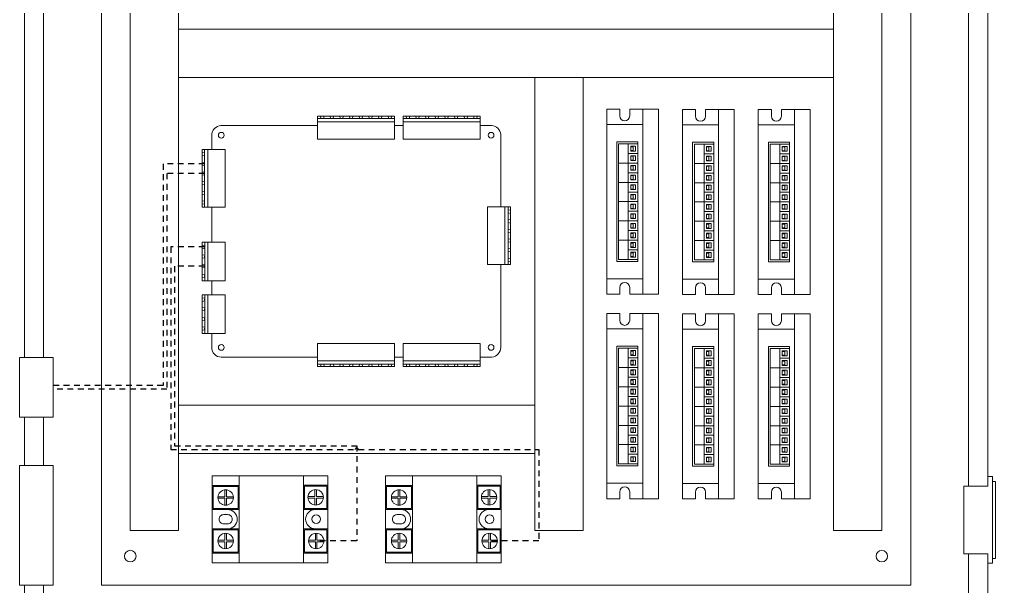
# Model space of a CAD drawing. Header units: millimetres. Extents: x 1937 to 4749, y 83 to 1608.
# Drawn here: x 2999.1 to 3125.8, y 181.3 to 254.8 of the extents above; entities that cross this region are included whole.
import ezdxf

# ---------------------------------------------------------------- set-up
doc = ezdxf.new("R2010")
doc.units = ezdxf.units.MM
doc.linetypes.add('JIS_02_0.7', pattern=[1.35, 0.75, -0.6])
doc.layers.get('0').update_dxf_attribs({"lineweight": 0})
for name, color, linetype, lineweight in [('Box Panel', 7, 'Continuous', 0), ('RS232 Rx', 2, 'JIS_02_0.7', 30), ('RS232 Tx', 3, 'JIS_02_0.7', 30), ('SSR DC', 7, 'Continuous', 0), ('SSR SIG', 6, 'JIS_02_0.7', 30), ('TB6600', 7, 'Continuous', 0)]:
    doc.layers.add(name, color=color, linetype=linetype, lineweight=lineweight)
doc.layers.add('Cable Duct', color=7, linetype='Continuous')

# ---------------------------------------------------------------- blocks, each defined once
blk = doc.blocks.new('TB6600')
for p, q in [((5.36, 41.97), (12.11, 41.97)), ((17.31, 41.97), (24.06, 41.97)), ((24.06, 41.97), (32.21, 41.97)), ((5.36, -54.03), (12.11, -54.03)), ((17.31, -54.03), (24.06, -54.03)), ((24.06, -54.03), (32.21, -54.03))]:
    blk.add_line(p, q)
for points in [[(12.11, 41.97), (12.11, 38.42)], [(17.31, 38.42), (17.31, 38.42), (17.31, 41.97)], [(12.11, -54.03), (12.11, -50.48)], [(17.31, -50.48), (17.31, -50.48), (17.31, -54.03)]]:
    blk.add_lwpolyline(points)
for centre, start, end in [((14.71, 38.42), 180, 0), ((14.71, -50.48), 0, 180)]:
    blk.add_arc(centre, 2.6, start, end)
at = {"layer": 'TB6600'}
for p, q in [((5.36, -54.03), (5.36, 41.97)), ((24.06, 33.97), (24.06, 41.97)), ((32.21, 41.97), (32.21, -54.03)), ((10.56, 24.97), (21.56, 24.97)), ((10.56, -37.03), (10.56, 24.97)), ((11.56, 23.97), (21.56, 23.97)), ((11.56, -36.03), (11.56, 23.97)), ((16.56, 23.97), (16.56, -36.03)), ((17.81, 22.72), (20.31, 22.72)), ((17.81, 22.72), (17.81, 20.22)), ((17.81, 22.47), (19.06, 22.47)), ((17.81, 20.47), (19.06, 20.47)), ((19.06, 22.47), (19.06, 20.47)), ((20.31, 22.72), (20.31, 20.22)), ((21.56, 24.97), (21.56, 23.97)), ((21.56, 23.97), (21.56, -36.03)), ((16.56, 18.97), (21.56, 18.97)), ((17.81, 20.22), (20.31, 20.22)), ((17.81, 20.22), (20.31, 20.22)), ((17.81, 17.72), (20.31, 17.72)), ((17.81, 17.72), (17.81, 15.22)), ((17.81, 17.47), (19.06, 17.47)), ((17.81, 15.47), (19.06, 15.47)), ((17.81, 15.22), (20.31, 15.22)), ((17.81, 15.22), (20.31, 15.22)), ((19.06, 17.47), (19.06, 15.47)), ((20.31, 17.72), (20.31, 15.22)), ((11.56, 13.97), (21.56, 13.97)), ((17.81, 12.72), (20.31, 12.72)), ((17.81, 12.72), (17.81, 10.22)), ((17.81, 12.47), (19.06, 12.47)), ((17.81, 10.47), (19.06, 10.47)), ((17.81, 10.22), (20.31, 10.22)), ((17.81, 10.22), (20.31, 10.22)), ((19.06, 12.47), (19.06, 10.47)), ((20.31, 12.72), (20.31, 10.22)), ((16.56, 8.97), (21.56, 8.97)), ((17.81, 7.72), (20.31, 7.72)), ((17.81, 7.72), (17.81, 5.22)), ((17.81, 7.47), (19.06, 7.47)), ((17.81, 5.47), (19.06, 5.47)), ((17.81, 5.22), (20.31, 5.22)), ((17.81, 5.22), (20.31, 5.22)), ((19.06, 7.47), (19.06, 5.47)), ((20.31, 7.72), (20.31, 5.22)), ((11.56, 3.97), (21.56, 3.97)), ((17.81, 2.72), (20.31, 2.72)), ((17.81, 2.72), (17.81, 0.22)), ((17.81, 2.47), (19.06, 2.47)), ((17.81, 0.47), (19.06, 0.47)), ((17.81, 0.22), (20.31, 0.22)), ((17.81, 0.22), (20.31, 0.22)), ((19.06, 2.47), (19.06, 0.47)), ((20.31, 2.72), (20.31, 0.22)), ((16.56, -1.03), (21.56, -1.03)), ((17.81, -2.28), (20.31, -2.28)), ((17.81, -2.28), (17.81, -4.78)), ((17.81, -2.53), (19.06, -2.53)), ((17.81, -4.53), (19.06, -4.53)), ((17.81, -4.78), (20.31, -4.78)), ((17.81, -4.78), (20.31, -4.78)), ((19.06, -2.53), (19.06, -4.53)), ((20.31, -2.28), (20.31, -4.78)), ((11.56, -6.03), (21.56, -6.03)), ((17.81, -7.28), (20.31, -7.28)), ((17.81, -7.28), (17.81, -9.78)), ((17.81, -7.53), (19.06, -7.53)), ((17.81, -9.53), (19.06, -9.53)), ((17.81, -9.78), (20.31, -9.78)), ((17.81, -9.78), (20.31, -9.78)), ((19.06, -7.53), (19.06, -9.53)), ((20.31, -7.28), (20.31, -9.78)), ((16.56, -11.03), (21.56, -11.03)), ((17.81, -12.28), (20.31, -12.28)), ((17.81, -12.28), (17.81, -14.78)), ((17.81, -12.53), (19.06, -12.53)), ((17.81, -14.53), (19.06, -14.53)), ((17.81, -14.78), (20.31, -14.78)), ((17.81, -14.78), (20.31, -14.78)), ((19.06, -12.53), (19.06, -14.53)), ((20.31, -12.28), (20.31, -14.78)), ((11.56, -16.03), (21.56, -16.03)), ((17.81, -17.28), (20.31, -17.28)), ((17.81, -17.28), (17.81, -19.78)), ((17.81, -17.53), (19.06, -17.53)), ((17.81, -19.53), (19.06, -19.53)), ((17.81, -19.78), (20.31, -19.78)), ((17.81, -19.78), (20.31, -19.78)), ((19.06, -17.53), (19.06, -19.53)), ((20.31, -17.28), (20.31, -19.78)), ((16.56, -21.03), (21.56, -21.03)), ((17.81, -22.28), (20.31, -22.28)), ((17.81, -22.28), (17.81, -24.78)), ((17.81, -22.53), (19.06, -22.53)), ((17.81, -24.53), (19.06, -24.53)), ((17.81, -24.78), (20.31, -24.78)), ((17.81, -24.78), (20.31, -24.78)), ((19.06, -22.53), (19.06, -24.53)), ((20.31, -22.28), (20.31, -24.78)), ((11.56, -26.03), (21.56, -26.03)), ((17.81, -27.28), (20.31, -27.28)), ((17.81, -27.28), (17.81, -29.78)), ((17.81, -27.53), (19.06, -27.53)), ((17.81, -29.53), (19.06, -29.53)), ((17.81, -29.78), (20.31, -29.78)), ((17.81, -29.78), (20.31, -29.78)), ((19.06, -27.53), (19.06, -29.53)), ((20.31, -27.28), (20.31, -29.78)), ((16.56, -31.03), (21.56, -31.03)), ((17.81, -32.28), (20.31, -32.28)), ((17.81, -32.28), (17.81, -34.78)), ((17.81, -32.53), (19.06, -32.53)), ((17.81, -34.53), (19.06, -34.53)), ((17.81, -34.78), (20.31, -34.78)), ((17.81, -34.78), (20.31, -34.78)), ((19.06, -32.53), (19.06, -34.53)), ((20.31, -32.28), (20.31, -34.78)), ((21.56, -37.03), (10.56, -37.03)), ((21.56, -36.03), (11.56, -36.03)), ((21.56, -36.03), (21.56, -37.03)), ((24.06, -46.03), (24.06, -54.03))]:
    blk.add_line(p, q, dxfattribs=at)
blk.add_lwpolyline([(5.36, 33.97), (24.06, 33.97), (24.06, -46.03), (5.36, -46.03)], close=True, dxfattribs=at)
blk = doc.blocks.new('SSR DC')
at = {"lineweight": 0}
for p, q in [((395.43, -135.13), (394.54, -135.13)), ((395.43, -135.33), (394.54, -135.33)), ((395.43, -135.13), (395.43, -134.24)), ((395.43, -136.23), (395.43, -135.33)), ((395.63, -135.13), (395.63, -134.24)), ((396.53, -135.13), (395.63, -135.13)), ((395.63, -136.23), (395.63, -135.33)), ((396.53, -135.33), (395.63, -135.33)), ((401.06, -135.13), (400.16, -135.13)), ((401.06, -135.33), (400.16, -135.33)), ((401.06, -135.13), (401.06, -134.24)), ((401.06, -136.23), (401.06, -135.33)), ((401.26, -135.13), (401.26, -134.24)), ((402.15, -135.13), (401.26, -135.13)), ((401.26, -136.23), (401.26, -135.33)), ((402.15, -135.33), (401.26, -135.33)), ((392.72, -136.98), (403.97, -136.98)), ((392.72, -145.33), (403.97, -145.33)), ((395.43, -146.88), (394.54, -146.88)), ((395.43, -146.88), (395.43, -145.99)), ((395.63, -146.88), (395.63, -145.99)), ((396.53, -146.88), (395.63, -146.88)), ((401.09, -146.81), (400.19, -146.81)), ((401.09, -146.81), (401.09, -145.91)), ((401.29, -146.81), (401.29, -145.91)), ((402.18, -146.81), (401.29, -146.81)), ((395.43, -147.08), (394.54, -147.08)), ((395.43, -147.98), (395.43, -147.08)), ((395.63, -147.98), (395.63, -147.08)), ((396.53, -147.08), (395.63, -147.08)), ((401.09, -147.01), (400.19, -147.01)), ((401.09, -147.9), (401.09, -147.01)), ((401.29, -147.9), (401.29, -147.01)), ((402.18, -147.01), (401.29, -147.01))]:
    blk.add_line(p, q, dxfattribs=at)
for points in [[(392.72, -133.48), (403.97, -133.48), (403.97, -148.48), (392.72, -148.48)], [(393.97, -133.48), (397.1, -133.48), (397.1, -136.98), (393.97, -136.98)], [(394.1, -133.61), (396.97, -133.61), (396.97, -136.86), (394.1, -136.86)], [(399.6, -133.48), (402.72, -133.48), (402.72, -136.98), (399.6, -136.98)], [(399.72, -133.61), (402.6, -133.61), (402.6, -136.86), (399.72, -136.86)], [(397.11, -148.48), (393.96, -148.48), (393.96, -145.33), (397.11, -145.33)], [(396.99, -148.36), (394.09, -148.36), (394.09, -145.46), (396.99, -145.46)], [(402.76, -148.48), (399.61, -148.48), (399.61, -145.33), (402.76, -145.33)], [(402.64, -148.36), (399.74, -148.36), (399.74, -145.46), (402.64, -145.46)]]:
    blk.add_lwpolyline(points, close=True, dxfattribs=at)
for points in [[(397.1, -133.48), (397.1, -135.48, 0.414214), (398.35, -136.73), (398.35, -136.73, 0.414214), (399.6, -135.48), (399.6, -133.48)], [(397.75, -135.23), (397.75, -134.98, -0.414214), (398.35, -134.38), (398.35, -134.38, -0.414214), (398.95, -134.98), (398.95, -135.23)], [(398.95, -135.48), (398.95, -135.48, -0.414214), (398.35, -136.08), (398.35, -136.08, -0.414214), (397.75, -135.48)], [(399.61, -148.48), (399.61, -146.86, 0.414214), (398.36, -145.61), (398.36, -145.61, 0.414214), (397.11, -146.86), (397.11, -148.48)]]:
    blk.add_lwpolyline(points, format="xyb", dxfattribs=at)
for points in [[(397.75, -135.48), (397.75, -135.23)], [(398.95, -135.23), (398.95, -135.48)]]:
    blk.add_lwpolyline(points, dxfattribs=at)
for centre, radius in [((395.53, -135.23), 1), ((401.16, -135.23), 1), ((395.53, -146.98), 1), ((398.35, -146.98), 0.562), ((401.19, -146.91), 1)]:
    blk.add_circle(centre, radius, dxfattribs=at)

msp = doc.modelspace()

# ---------------------------------------------------------------- linework, layer by layer
for p, q in [((3019.76, 247.282), (3019.76, 204.782)), ((3122.26, 194.297), (3124.76, 194.297)), ((3122.26, 185.547), (3124.76, 185.547))]:
    msp.add_line(p, q)
at = {"color": 7, "linetype": 'Continuous', "lineweight": 0}
for p, q in [((3037.793, 242.264), (3037.793, 239.264)), ((3037.793, 242.264), (3047.793, 242.264)), ((3047.793, 241.939), (3037.793, 241.939)), ((3038.193, 242.264), (3038.243, 241.939)), ((3038.356, 241.964), (3038.35, 241.939)), ((3038.356, 241.964), (3038.481, 241.964)), ((3038.481, 241.964), (3038.487, 241.939)), ((3038.643, 242.264), (3038.593, 241.939)), ((3039.443, 242.264), (3039.493, 241.939)), ((3039.606, 241.964), (3039.6, 241.939)), ((3039.606, 241.964), (3039.731, 241.964)), ((3039.731, 241.964), (3039.737, 241.939)), ((3039.893, 242.264), (3039.843, 241.939)), ((3040.693, 242.264), (3040.743, 241.939)), ((3040.856, 241.964), (3040.85, 241.939)), ((3040.856, 241.964), (3040.981, 241.964)), ((3040.981, 241.964), (3040.987, 241.939)), ((3041.143, 242.264), (3041.093, 241.939)), ((3041.943, 242.264), (3041.993, 241.939)), ((3042.106, 241.964), (3042.1, 241.939)), ((3042.106, 241.964), (3042.231, 241.964)), ((3042.231, 241.964), (3042.237, 241.939)), ((3042.393, 242.264), (3042.343, 241.939)), ((3043.193, 242.264), (3043.243, 241.939)), ((3043.356, 241.964), (3043.35, 241.939)), ((3043.356, 241.964), (3043.481, 241.964)), ((3043.481, 241.964), (3043.487, 241.939)), ((3043.643, 242.264), (3043.593, 241.939)), ((3044.443, 242.264), (3044.493, 241.939)), ((3044.606, 241.964), (3044.6, 241.939)), ((3044.606, 241.964), (3044.731, 241.964)), ((3044.731, 241.964), (3044.737, 241.939)), ((3044.893, 242.264), (3044.843, 241.939)), ((3045.693, 242.264), (3045.743, 241.939)), ((3045.856, 241.964), (3045.85, 241.939)), ((3045.856, 241.964), (3045.981, 241.964)), ((3045.981, 241.964), (3045.987, 241.939)), ((3046.143, 242.264), (3046.093, 241.939)), ((3046.943, 242.264), (3046.993, 241.939)), ((3047.106, 241.964), (3047.1, 241.939)), ((3047.106, 241.964), (3047.231, 241.964)), ((3047.231, 241.964), (3047.237, 241.939)), ((3047.393, 242.264), (3047.343, 241.939)), ((3047.793, 242.264), (3047.793, 239.264)), ((3048.906, 242.264), (3048.906, 239.264)), ((3048.906, 242.264), (3058.906, 242.264)), ((3058.906, 241.939), (3048.906, 241.939)), ((3049.306, 242.264), (3049.356, 241.939)), ((3049.468, 241.964), (3049.462, 241.939)), ((3049.468, 241.964), (3049.593, 241.964)), ((3049.593, 241.964), (3049.6, 241.939)), ((3049.756, 242.264), (3049.706, 241.939)), ((3050.556, 242.264), (3050.606, 241.939)), ((3050.718, 241.964), (3050.712, 241.939)), ((3050.718, 241.964), (3050.843, 241.964)), ((3050.843, 241.964), (3050.85, 241.939)), ((3051.006, 242.264), (3050.956, 241.939)), ((3051.806, 242.264), (3051.856, 241.939)), ((3051.968, 241.964), (3051.962, 241.939)), ((3051.968, 241.964), (3052.093, 241.964)), ((3052.093, 241.964), (3052.1, 241.939)), ((3052.256, 242.264), (3052.206, 241.939)), ((3053.056, 242.264), (3053.106, 241.939)), ((3053.218, 241.964), (3053.212, 241.939)), ((3053.218, 241.964), (3053.343, 241.964)), ((3053.343, 241.964), (3053.35, 241.939)), ((3053.506, 242.264), (3053.456, 241.939)), ((3054.306, 242.264), (3054.356, 241.939)), ((3054.468, 241.964), (3054.462, 241.939)), ((3054.468, 241.964), (3054.593, 241.964)), ((3054.593, 241.964), (3054.6, 241.939)), ((3054.756, 242.264), (3054.706, 241.939)), ((3055.556, 242.264), (3055.606, 241.939)), ((3055.718, 241.964), (3055.712, 241.939)), ((3055.718, 241.964), (3055.843, 241.964)), ((3055.843, 241.964), (3055.85, 241.939)), ((3056.006, 242.264), (3055.956, 241.939)), ((3056.806, 242.264), (3056.856, 241.939)), ((3056.968, 241.964), (3056.962, 241.939)), ((3056.968, 241.964), (3057.093, 241.964)), ((3057.093, 241.964), (3057.1, 241.939)), ((3057.256, 242.264), (3057.206, 241.939)), ((3058.056, 242.264), (3058.106, 241.939)), ((3058.218, 241.964), (3058.212, 241.939)), ((3058.218, 241.964), (3058.343, 241.964)), ((3058.343, 241.964), (3058.35, 241.939)), ((3058.506, 242.264), (3058.456, 241.939)), ((3058.906, 242.264), (3058.906, 239.264)), ((3025.383, 241.03), (3025.271, 241.028)), ((3037.793, 241.03), (3025.383, 241.03)), ((3037.793, 241.514), (3047.793, 241.514)), ((3048.906, 241.03), (3047.793, 241.03)), ((3048.906, 241.514), (3058.906, 241.514)), ((3060.383, 241.03), (3058.906, 241.03)), ((3024.066, 239.78), (3024.066, 237.945)), ((3061.566, 239.78), (3061.564, 239.887)), ((3061.566, 230.509), (3061.566, 239.78)), ((3047.793, 239.264), (3037.793, 239.264)), ((3058.906, 239.264), (3048.906, 239.264)), ((3022.831, 237.945), (3025.831, 237.945)), ((3022.831, 230.445), (3022.831, 237.945)), ((3022.831, 237.545), (3023.156, 237.495)), ((3022.831, 237.095), (3023.156, 237.145)), ((3023.131, 237.383), (3023.156, 237.389)), ((3023.131, 237.258), (3023.131, 237.383)), ((3023.131, 237.258), (3023.156, 237.252)), ((3023.156, 237.945), (3023.156, 230.445)), ((3023.581, 230.445), (3023.581, 237.945)), ((3025.831, 237.945), (3025.831, 230.445)), ((3022.831, 236.295), (3023.156, 236.245)), ((3022.831, 235.845), (3023.156, 235.895)), ((3023.131, 236.133), (3023.156, 236.139)), ((3023.131, 236.008), (3023.131, 236.133)), ((3023.131, 236.008), (3023.156, 236.002)), ((3022.831, 235.045), (3023.156, 234.995)), ((3022.831, 234.595), (3023.156, 234.645)), ((3023.131, 234.883), (3023.156, 234.889)), ((3023.131, 234.758), (3023.131, 234.883)), ((3023.131, 234.758), (3023.156, 234.752)), ((3022.831, 233.795), (3023.156, 233.745)), ((3022.831, 233.345), (3023.156, 233.395)), ((3023.131, 233.633), (3023.156, 233.639)), ((3023.131, 233.508), (3023.131, 233.633)), ((3023.131, 233.508), (3023.156, 233.502)), ((3022.831, 232.545), (3023.156, 232.495)), ((3022.831, 232.095), (3023.156, 232.145)), ((3023.131, 232.383), (3023.156, 232.389)), ((3023.131, 232.258), (3023.131, 232.383)), ((3023.131, 232.258), (3023.156, 232.252)), ((3022.831, 231.295), (3023.156, 231.245)), ((3022.831, 230.845), (3023.156, 230.895)), ((3023.131, 231.133), (3023.156, 231.139)), ((3023.131, 231.008), (3023.131, 231.133)), ((3023.131, 231.008), (3023.156, 231.002)), ((3062.845, 230.509), (3059.845, 230.509)), ((3059.845, 223.009), (3059.845, 230.509)), ((3062.095, 230.509), (3062.095, 223.009)), ((3062.52, 223.009), (3062.52, 230.509)), ((3062.845, 230.509), (3062.845, 223.009)), ((3022.831, 230.445), (3025.831, 230.445)), ((3024.066, 230.445), (3024.066, 225.93)), ((3062.845, 230.109), (3062.52, 230.059)), ((3062.545, 229.947), (3062.52, 229.953)), ((3062.545, 229.822), (3062.52, 229.815)), ((3062.845, 229.659), (3062.52, 229.709)), ((3062.545, 229.947), (3062.545, 229.822)), ((3062.845, 228.859), (3062.52, 228.809)), ((3062.545, 228.697), (3062.52, 228.703)), ((3062.545, 228.572), (3062.52, 228.565)), ((3062.845, 228.409), (3062.52, 228.459)), ((3062.545, 228.697), (3062.545, 228.572)), ((3062.845, 227.609), (3062.52, 227.559)), ((3062.545, 227.447), (3062.52, 227.453)), ((3062.545, 227.322), (3062.52, 227.315)), ((3062.845, 227.159), (3062.52, 227.209)), ((3062.545, 227.447), (3062.545, 227.322)), ((3022.836, 225.93), (3025.836, 225.93)), ((3022.836, 220.93), (3022.836, 225.93)), ((3022.836, 225.53), (3023.161, 225.48)), ((3023.161, 225.93), (3023.161, 220.93)), ((3023.586, 220.93), (3023.586, 225.93)), ((3025.836, 225.93), (3025.836, 220.93)), ((3062.845, 226.359), (3062.52, 226.309)), ((3062.545, 226.197), (3062.52, 226.203)), ((3062.545, 226.072), (3062.52, 226.065)), ((3062.845, 225.909), (3062.52, 225.959)), ((3062.545, 226.197), (3062.545, 226.072)), ((3022.836, 225.08), (3023.161, 225.13)), ((3022.836, 224.28), (3023.161, 224.23)), ((3023.136, 225.368), (3023.161, 225.374)), ((3023.136, 225.243), (3023.136, 225.368)), ((3023.136, 225.243), (3023.161, 225.237)), ((3062.845, 225.109), (3062.52, 225.059)), ((3062.545, 224.947), (3062.52, 224.953)), ((3062.545, 224.822), (3062.52, 224.815)), ((3062.845, 224.659), (3062.52, 224.709)), ((3062.545, 224.947), (3062.545, 224.822)), ((3022.836, 223.83), (3023.161, 223.88)), ((3022.836, 223.03), (3023.161, 222.98)), ((3023.136, 224.118), (3023.161, 224.124)), ((3023.136, 223.993), (3023.136, 224.118)), ((3023.136, 223.993), (3023.161, 223.987)), ((3023.136, 222.868), (3023.161, 222.874)), ((3023.136, 222.743), (3023.136, 222.868)), ((3062.845, 223.009), (3059.845, 223.009)), ((3061.566, 212.28), (3061.566, 223.009)), ((3062.845, 223.859), (3062.52, 223.809)), ((3062.545, 223.697), (3062.52, 223.703)), ((3062.545, 223.572), (3062.52, 223.565)), ((3062.845, 223.409), (3062.52, 223.459)), ((3062.545, 223.697), (3062.545, 223.572)), ((3022.836, 222.58), (3023.161, 222.63)), ((3022.836, 221.78), (3023.161, 221.73)), ((3023.136, 222.743), (3023.161, 222.737)), ((3023.136, 221.618), (3023.161, 221.624)), ((3023.136, 221.493), (3023.136, 221.618)), ((3022.836, 221.33), (3023.161, 221.38)), ((3022.836, 220.93), (3025.836, 220.93)), ((3023.136, 221.493), (3023.161, 221.487)), ((3024.066, 220.93), (3024.066, 219.104)), ((3022.836, 219.104), (3025.836, 219.104)), ((3022.836, 214.104), (3022.836, 219.104)), ((3023.161, 219.104), (3023.161, 214.104)), ((3023.586, 214.104), (3023.586, 219.104)), ((3025.836, 219.104), (3025.836, 214.104)), ((3022.836, 218.704), (3023.161, 218.654)), ((3022.836, 218.254), (3023.161, 218.304)), ((3023.136, 218.542), (3023.161, 218.548)), ((3023.136, 218.417), (3023.136, 218.542)), ((3023.136, 218.417), (3023.161, 218.41)), ((3022.836, 217.454), (3023.161, 217.404)), ((3022.836, 217.004), (3023.161, 217.054)), ((3023.136, 217.292), (3023.161, 217.298)), ((3023.136, 217.167), (3023.136, 217.292)), ((3023.136, 217.167), (3023.161, 217.16)), ((3022.836, 216.204), (3023.161, 216.154)), ((3022.836, 215.754), (3023.161, 215.804)), ((3023.136, 216.042), (3023.161, 216.048)), ((3023.136, 215.917), (3023.136, 216.042)), ((3023.136, 215.917), (3023.161, 215.91)), ((3022.836, 214.954), (3023.161, 214.904)), ((3022.836, 214.504), (3023.161, 214.554)), ((3022.836, 214.104), (3025.836, 214.104)), ((3023.136, 214.792), (3023.161, 214.798)), ((3023.136, 214.667), (3023.136, 214.792)), ((3023.136, 214.667), (3023.161, 214.66)), ((3024.066, 214.104), (3024.066, 212.28)), ((3037.803, 209.8), (3037.803, 212.8)), ((3037.803, 212.8), (3047.803, 212.8)), ((3047.803, 209.8), (3047.803, 212.8)), ((3048.916, 209.8), (3048.916, 212.8)), ((3048.916, 212.8), (3058.916, 212.8)), ((3058.916, 209.8), (3058.916, 212.8)), ((3025.316, 211.03), (3037.803, 211.03)), ((3047.803, 210.55), (3037.803, 210.55)), ((3047.803, 211.03), (3048.916, 211.03)), ((3058.916, 210.55), (3048.916, 210.55)), ((3058.916, 211.03), (3060.316, 211.03)), ((3060.316, 211.03), (3060.425, 211.035)), ((3037.803, 210.125), (3047.803, 210.125)), ((3047.803, 209.8), (3037.803, 209.8)), ((3038.203, 209.8), (3038.253, 210.125)), ((3038.366, 210.1), (3038.36, 210.125)), ((3038.491, 210.1), (3038.366, 210.1)), ((3038.491, 210.1), (3038.497, 210.125)), ((3038.653, 209.8), (3038.603, 210.125)), ((3039.453, 209.8), (3039.503, 210.125)), ((3039.616, 210.1), (3039.61, 210.125)), ((3039.741, 210.1), (3039.616, 210.1)), ((3039.741, 210.1), (3039.747, 210.125)), ((3039.903, 209.8), (3039.853, 210.125)), ((3040.703, 209.8), (3040.753, 210.125)), ((3040.866, 210.1), (3040.86, 210.125)), ((3040.991, 210.1), (3040.866, 210.1)), ((3040.991, 210.1), (3040.997, 210.125)), ((3041.153, 209.8), (3041.103, 210.125)), ((3041.953, 209.8), (3042.003, 210.125)), ((3042.116, 210.1), (3042.11, 210.125)), ((3042.241, 210.1), (3042.116, 210.1)), ((3042.241, 210.1), (3042.247, 210.125)), ((3042.403, 209.8), (3042.353, 210.125)), ((3043.203, 209.8), (3043.253, 210.125)), ((3043.366, 210.1), (3043.36, 210.125)), ((3043.491, 210.1), (3043.366, 210.1)), ((3043.491, 210.1), (3043.497, 210.125)), ((3043.653, 209.8), (3043.603, 210.125)), ((3044.453, 209.8), (3044.503, 210.125)), ((3044.616, 210.1), (3044.61, 210.125)), ((3044.741, 210.1), (3044.616, 210.1)), ((3044.741, 210.1), (3044.747, 210.125)), ((3044.903, 209.8), (3044.853, 210.125)), ((3045.703, 209.8), (3045.753, 210.125)), ((3045.866, 210.1), (3045.86, 210.125)), ((3045.991, 210.1), (3045.866, 210.1)), ((3045.991, 210.1), (3045.997, 210.125)), ((3046.153, 209.8), (3046.103, 210.125)), ((3046.953, 209.8), (3047.003, 210.125)), ((3047.116, 210.1), (3047.11, 210.125)), ((3047.241, 210.1), (3047.116, 210.1)), ((3047.241, 210.1), (3047.247, 210.125)), ((3047.403, 209.8), (3047.353, 210.125)), ((3048.916, 210.125), (3058.916, 210.125)), ((3058.916, 209.8), (3048.916, 209.8)), ((3049.316, 209.8), (3049.366, 210.125)), ((3049.478, 210.1), (3049.472, 210.125)), ((3049.603, 210.1), (3049.478, 210.1)), ((3049.603, 210.1), (3049.61, 210.125)), ((3049.766, 209.8), (3049.716, 210.125)), ((3050.566, 209.8), (3050.616, 210.125)), ((3050.728, 210.1), (3050.722, 210.125)), ((3050.853, 210.1), (3050.728, 210.1)), ((3050.853, 210.1), (3050.86, 210.125)), ((3051.016, 209.8), (3050.966, 210.125)), ((3051.816, 209.8), (3051.866, 210.125)), ((3051.978, 210.1), (3051.972, 210.125)), ((3052.103, 210.1), (3051.978, 210.1)), ((3052.103, 210.1), (3052.11, 210.125)), ((3052.266, 209.8), (3052.216, 210.125)), ((3053.066, 209.8), (3053.116, 210.125)), ((3053.228, 210.1), (3053.222, 210.125)), ((3053.353, 210.1), (3053.228, 210.1)), ((3053.353, 210.1), (3053.36, 210.125)), ((3053.516, 209.8), (3053.466, 210.125)), ((3054.316, 209.8), (3054.366, 210.125)), ((3054.478, 210.1), (3054.472, 210.125)), ((3054.603, 210.1), (3054.478, 210.1)), ((3054.603, 210.1), (3054.61, 210.125)), ((3054.766, 209.8), (3054.716, 210.125)), ((3055.566, 209.8), (3055.616, 210.125)), ((3055.728, 210.1), (3055.722, 210.125)), ((3055.853, 210.1), (3055.728, 210.1)), ((3055.853, 210.1), (3055.86, 210.125)), ((3056.016, 209.8), (3055.966, 210.125)), ((3056.816, 209.8), (3056.866, 210.125)), ((3056.978, 210.1), (3056.972, 210.125)), ((3057.103, 210.1), (3056.978, 210.1)), ((3057.103, 210.1), (3057.11, 210.125)), ((3057.266, 209.8), (3057.216, 210.125)), ((3058.066, 209.8), (3058.116, 210.125)), ((3058.228, 210.1), (3058.222, 210.125)), ((3058.353, 210.1), (3058.228, 210.1)), ((3058.353, 210.1), (3058.36, 210.125)), ((3058.516, 209.8), (3058.466, 210.125))]:
    msp.add_line(p, q, dxfattribs=at)
for points in [[(2999.135, 210.984), (3003.51, 210.984), (3003.51, 203.234), (2999.135, 203.234)], [(2999.135, 196.984), (3003.51, 196.984), (3003.51, 181.484), (2999.135, 181.484)], [(3124.76, 194.297), (3124.76, 195.547), (3125.385, 195.547), (3125.385, 184.297), (3124.76, 184.297), (3124.76, 185.547), (3121.635, 185.547), (3121.635, 194.297)], [(3125.385, 194.922), (3125.76, 194.922), (3125.76, 184.922), (3125.385, 184.922)]]:
    msp.add_lwpolyline(points, close=True)
for centre in [(3025.316, 239.78), (3060.316, 239.78), (3025.316, 212.28), (3060.316, 212.28)]:
    msp.add_circle(centre, 0.375, dxfattribs=at)
for centre in [(3013.51, 185.234), (3111.01, 185.234)]:
    msp.add_circle(centre, 0.75)
for centre, radius, start, end in [((3025.35, 239.747), 1.284, 93.49272, 178.49277), ((3060.35, 239.814), 1.217, 3.4119, 88.41195), ((3025.316, 212.28), 1.25, 179.99996, 270.00004), ((3060.316, 212.28), 1.25, 275.00137, 0.00142)]:
    msp.add_arc(centre, radius, start, end, dxfattribs=at)
at = {"layer": 'Box Panel'}
for points in [[(2999.76, 210.984), (2999.76, 321.484), (3124.76, 321.484), (3124.76, 194.297)], [(3002.26, 210.984), (3002.26, 318.984), (3122.26, 318.984), (3122.26, 194.297)], [(2999.76, 196.984), (2999.76, 203.234)], [(3002.26, 196.984), (3002.26, 203.234)], [(3124.76, 185.547), (3124.76, 171.484), (2999.76, 171.484), (2999.76, 171.484), (2999.76, 181.484)], [(3122.26, 185.547), (3122.26, 173.984), (3002.26, 173.984), (3002.26, 173.984), (3002.26, 181.484)]]:
    msp.add_lwpolyline(points, dxfattribs=at)
msp.add_lwpolyline([(3009.76, 311.484), (3114.76, 311.484), (3114.76, 181.484), (3009.76, 181.484)], close=True, dxfattribs=at)
at = {"layer": 'Cable Duct', "lineweight": 0}
for points in [[(3019.76, 188.532), (3013.51, 188.532), (3013.51, 304.782), (3019.76, 304.782)], [(3111.01, 188.532), (3104.76, 188.532), (3104.76, 304.782), (3111.01, 304.782)], [(3104.76, 253.532), (3104.76, 247.282), (3019.76, 247.282), (3019.76, 253.532)], [(3066.01, 247.282), (3072.26, 247.282), (3072.26, 188.532), (3066.01, 188.532)], [(3066.01, 204.782), (3066.01, 198.532), (3019.76, 198.532), (3019.76, 204.782)]]:
    msp.add_lwpolyline(points, close=True, dxfattribs=at)
at = {"layer": 'RS232 Rx'}
for p, q in [((3023.131, 236.07), (3017.76, 236.07)), ((3017.76, 236.07), (3017.76, 207.359)), ((3017.76, 207.359), (3003.51, 207.359))]:
    msp.add_line(p, q, dxfattribs=at)
at = {"layer": 'RS232 Tx'}
for p, q in [((3023.131, 234.82), (3018.26, 234.82)), ((3018.26, 234.82), (3018.26, 206.877)), ((3018.26, 206.877), (3003.51, 206.877))]:
    msp.add_line(p, q, dxfattribs=at)
at = {"layer": 'SSR SIG'}
for p, q in [((3023.136, 225.305), (3018.76, 225.305)), ((3018.76, 225.305), (3018.76, 199.032)), ((3023.136, 222.805), (3019.26, 222.805)), ((3019.26, 222.805), (3019.26, 199.532)), ((3018.76, 199.032), (3042.685, 199.032)), ((3019.26, 199.532), (3042.885, 199.532)), ((3042.885, 199.532), (3042.885, 187.195)), ((3043.085, 199.032), (3066.51, 199.032)), ((3066.51, 199.032), (3066.51, 187.195)), ((3042.885, 187.195), (3037.635, 187.195)), ((3066.51, 187.195), (3060.135, 187.195))]:
    msp.add_line(p, q, dxfattribs=at)
msp.add_arc((3042.885, 199.032), 0.2, 0, 180, dxfattribs=at)

# ---------------------------------------------------------------- block references
at = {"layer": 'SSR DC', "rotation": 90}
for p in [(2890.65, -208.338), (2913.15, -208.338)]:
    msp.add_blockref('SSR DC', p, dxfattribs=at)
at = {"layer": 'TB6600', "xscale": 0.25, "yscale": 0.25, "zscale": 0.25}
for p in [(3073.977, 232.685), (3083.814, 232.645), (3093.651, 232.645), (3073.977, 206.185), (3083.814, 206.145), (3093.651, 206.145)]:
    msp.add_blockref('TB6600', p, dxfattribs=at)

doc.saveas('drawing.dxf')
